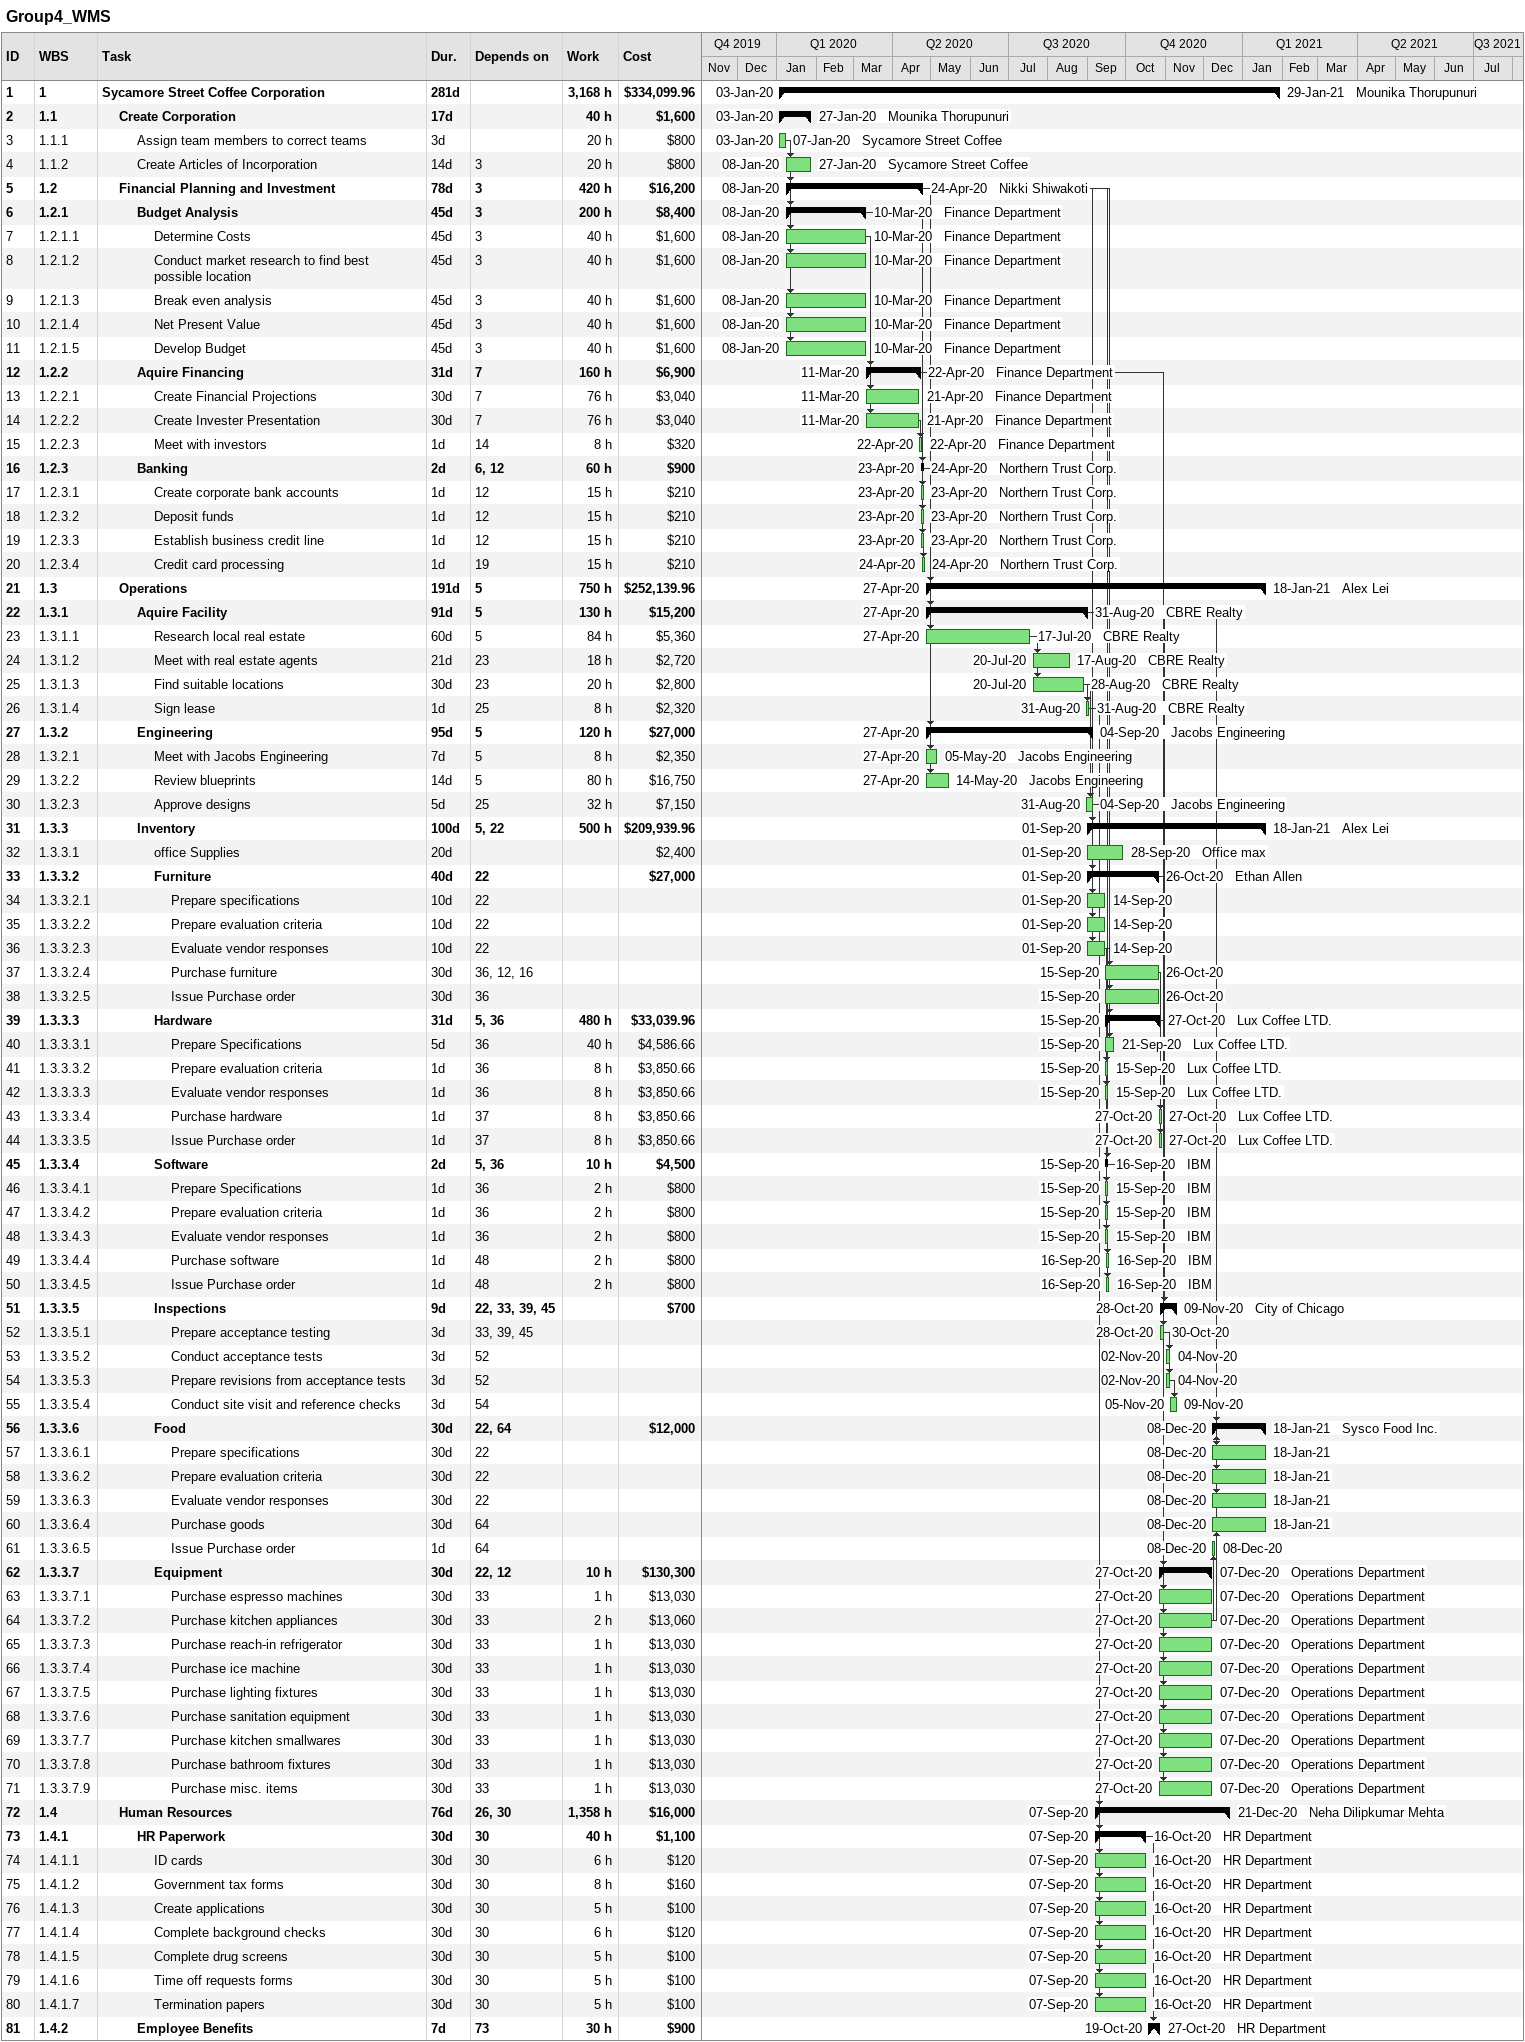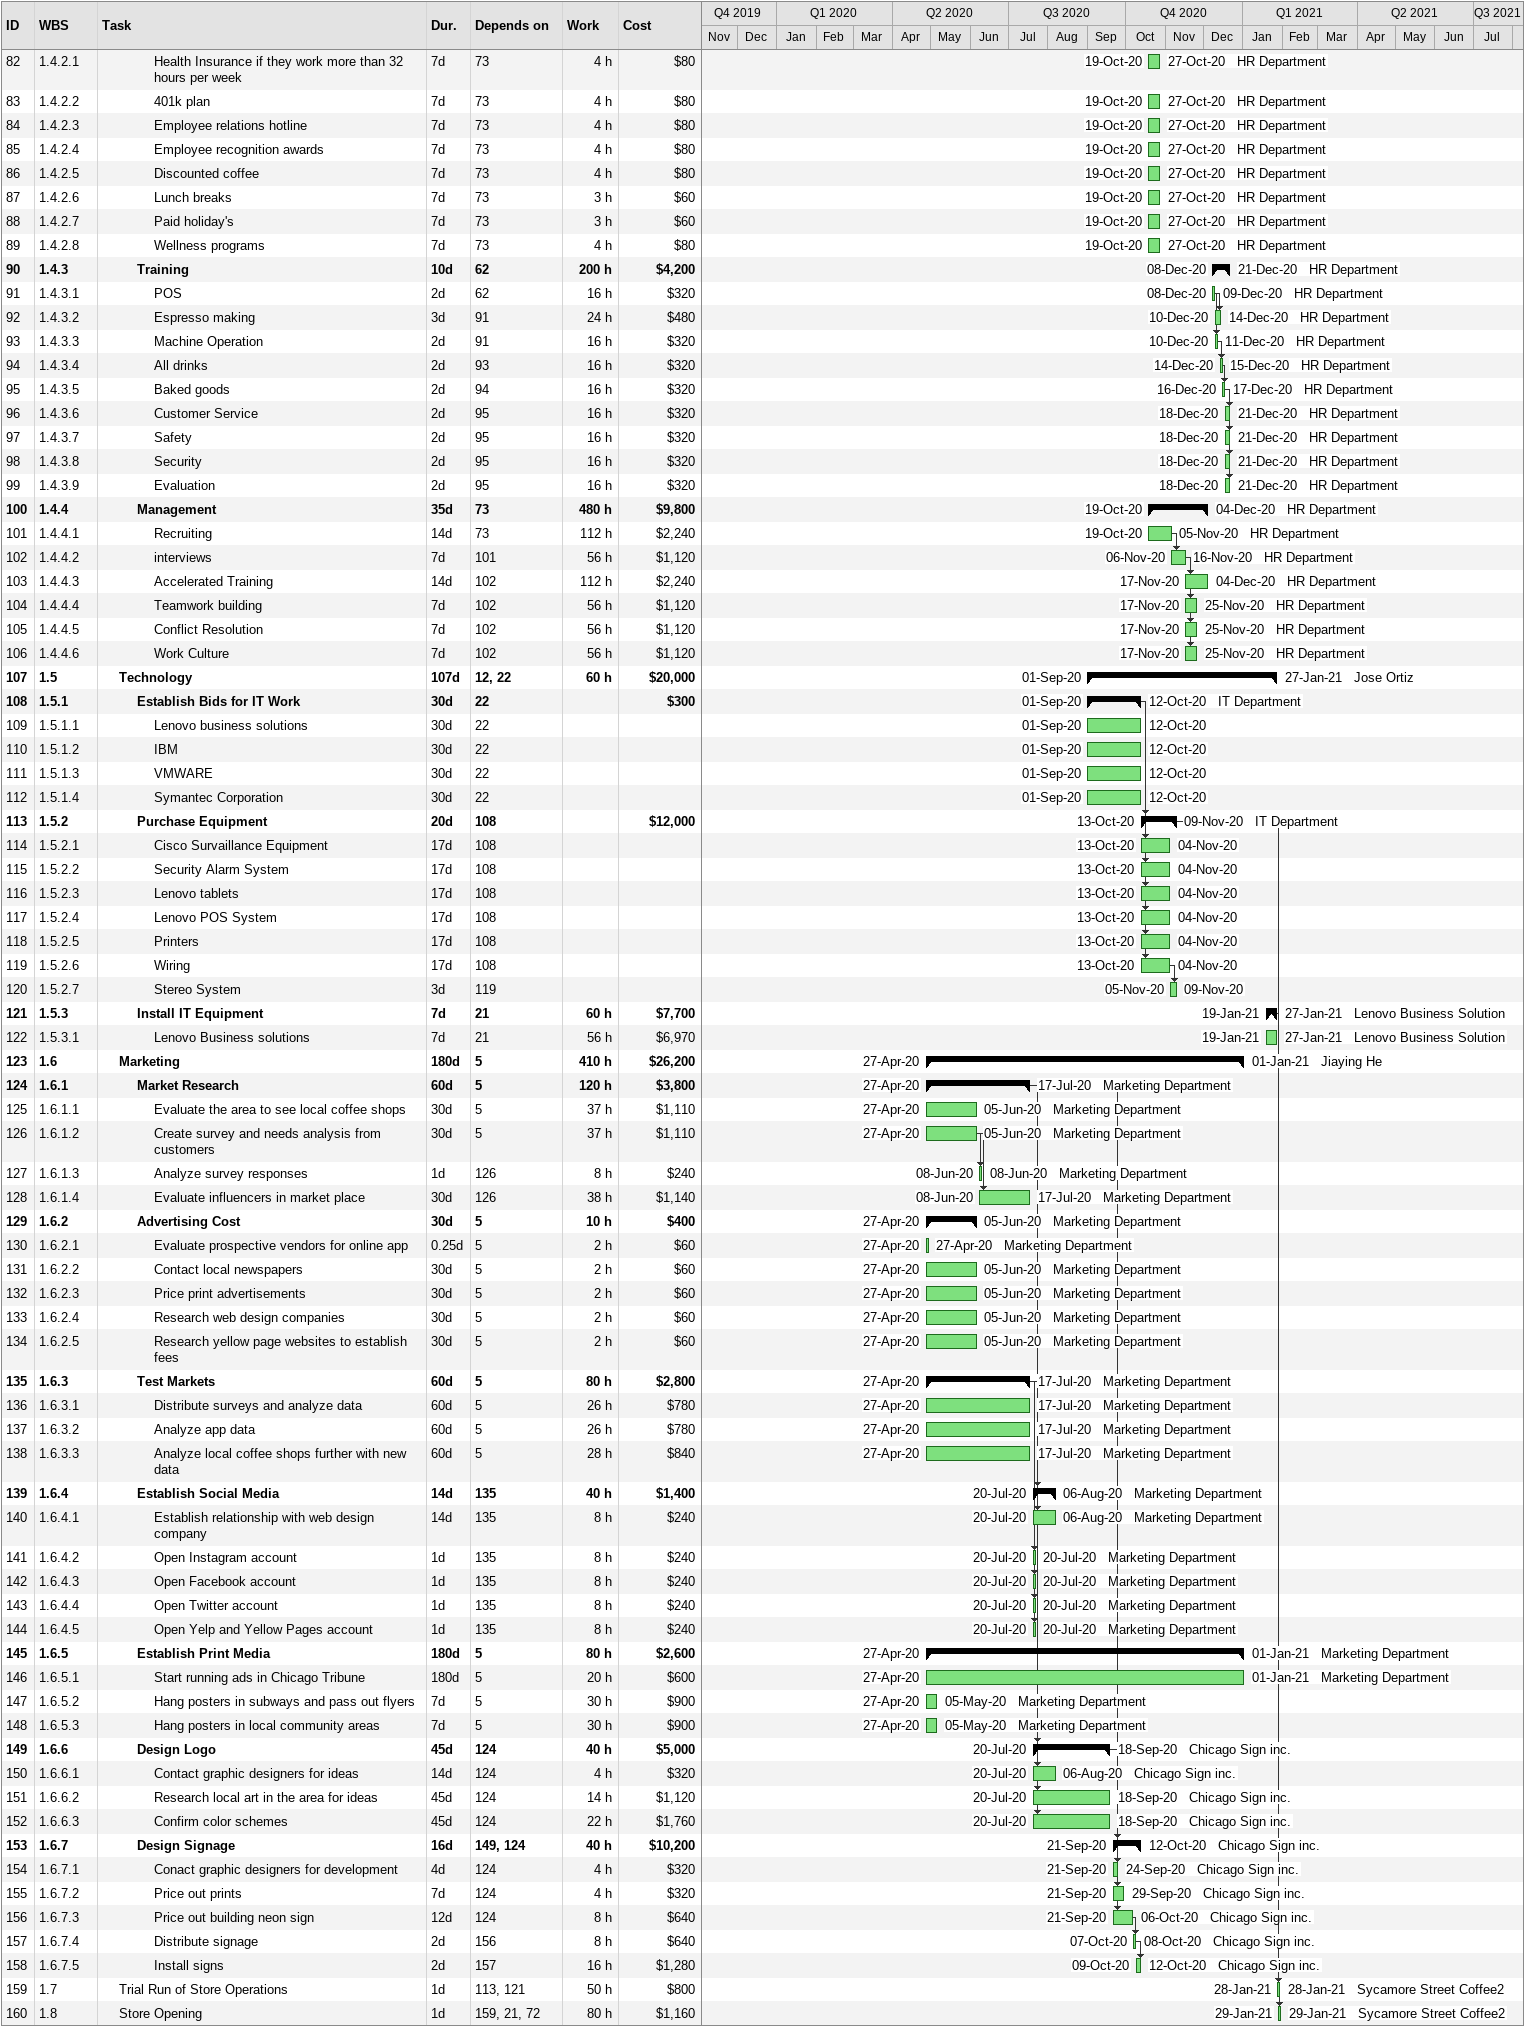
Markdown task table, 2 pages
Group4_WMS

| ID | WBS | Task | Duration | Start | Finish | Predecessors | Resources | Work (h) | Cost ($) |
|---|---|---|---|---|---|---|---|---|---|
| 1 | 1 | **Sycamore Street Coffee Corporation** | 281d | 2020-01-03 | 2021-01-29 |  | Mounika Thorupunuri | 3168 | 334099.96 |
| 2 | 1.1 | **Create Corporation** | 17d | 2020-01-03 | 2020-01-27 |  | Mounika Thorupunuri | 40 | 1600 |
| 3 | 1.1.1 | Assign team members to correct teams | 3d | 2020-01-03 | 2020-01-07 |  | Sycamore Street Coffee | 20 | 800 |
| 4 | 1.1.2 | Create Articles of Incorporation | 14d | 2020-01-08 | 2020-01-27 | 3 | Sycamore Street Coffee | 20 | 800 |
| 5 | 1.2 | **Financial Planning and Investment** | 78d | 2020-01-08 | 2020-04-24 | 3 | Nikki Shiwakoti | 420 | 16200 |
| 6 | 1.2.1 | **Budget Analysis** | 45d | 2020-01-08 | 2020-03-10 | 3 | Finance Department | 200 | 8400 |
| 7 | 1.2.1.1 | Determine Costs | 45d | 2020-01-08 | 2020-03-10 | 3 | Finance Department | 40 | 1600 |
| 8 | 1.2.1.2 | Conduct market research to find best possible location | 45d | 2020-01-08 | 2020-03-10 | 3 | Finance Department | 40 | 1600 |
| 9 | 1.2.1.3 | Break even analysis | 45d | 2020-01-08 | 2020-03-10 | 3 | Finance Department | 40 | 1600 |
| 10 | 1.2.1.4 | Net Present Value | 45d | 2020-01-08 | 2020-03-10 | 3 | Finance Department | 40 | 1600 |
| 11 | 1.2.1.5 | Develop Budget | 45d | 2020-01-08 | 2020-03-10 | 3 | Finance Department | 40 | 1600 |
| 12 | 1.2.2 | **Aquire Financing** | 31d | 2020-03-11 | 2020-04-22 | 7 | Finance Department | 160 | 6900 |
| 13 | 1.2.2.1 | Create Financial Projections | 30d | 2020-03-11 | 2020-04-21 | 7 | Finance Department | 76 | 3040 |
| 14 | 1.2.2.2 | Create Invester Presentation | 30d | 2020-03-11 | 2020-04-21 | 7 | Finance Department | 76 | 3040 |
| 15 | 1.2.2.3 | Meet with investors | 1d | 2020-04-22 | 2020-04-22 | 14 | Finance Department | 8 | 320 |
| 16 | 1.2.3 | **Banking** | 2d | 2020-04-23 | 2020-04-24 | 6, 12 | Northern Trust Corp. | 60 | 900 |
| 17 | 1.2.3.1 | Create corporate bank accounts | 1d | 2020-04-23 | 2020-04-23 | 12 | Northern Trust Corp. | 15 | 210 |
| 18 | 1.2.3.2 | Deposit funds | 1d | 2020-04-23 | 2020-04-23 | 12 | Northern Trust Corp. | 15 | 210 |
| 19 | 1.2.3.3 | Establish business credit line | 1d | 2020-04-23 | 2020-04-23 | 12 | Northern Trust Corp. | 15 | 210 |
| 20 | 1.2.3.4 | Credit card processing | 1d | 2020-04-24 | 2020-04-24 | 19 | Northern Trust Corp. | 15 | 210 |
| 21 | 1.3 | **Operations** | 191d | 2020-04-27 | 2021-01-18 | 5 | Alex Lei | 750 | 252139.96 |
| 22 | 1.3.1 | **Aquire Facility** | 91d | 2020-04-27 | 2020-08-31 | 5 | CBRE Realty | 130 | 15200 |
| 23 | 1.3.1.1 | Research local real estate | 60d | 2020-04-27 | 2020-07-17 | 5 | CBRE Realty | 84 | 5360 |
| 24 | 1.3.1.2 | Meet with real estate agents | 21d | 2020-07-20 | 2020-08-17 | 23 | CBRE Realty | 18 | 2720 |
| 25 | 1.3.1.3 | Find suitable locations | 30d | 2020-07-20 | 2020-08-28 | 23 | CBRE Realty | 20 | 2800 |
| 26 | 1.3.1.4 | Sign lease | 1d | 2020-08-31 | 2020-08-31 | 25 | CBRE Realty | 8 | 2320 |
| 27 | 1.3.2 | **Engineering** | 95d | 2020-04-27 | 2020-09-04 | 5 | Jacobs Engineering | 120 | 27000 |
| 28 | 1.3.2.1 | Meet with Jacobs Engineering | 7d | 2020-04-27 | 2020-05-05 | 5 | Jacobs Engineering | 8 | 2350 |
| 29 | 1.3.2.2 | Review blueprints | 14d | 2020-04-27 | 2020-05-14 | 5 | Jacobs Engineering | 80 | 16750 |
| 30 | 1.3.2.3 | Approve designs | 5d | 2020-08-31 | 2020-09-04 | 25 | Jacobs Engineering | 32 | 7150 |
| 31 | 1.3.3 | **Inventory** | 100d | 2020-09-01 | 2021-01-18 | 5, 22 | Alex Lei | 500 | 209939.96 |
| 32 | 1.3.3.1 | office Supplies | 20d | 2020-09-01 | 2020-09-28 |  | Office max |  | 2400 |
| 33 | 1.3.3.2 | **Furniture** | 40d | 2020-09-01 | 2020-10-26 | 22 | Ethan Allen |  | 27000 |
| 34 | 1.3.3.2.1 | Prepare specifications | 10d | 2020-09-01 | 2020-09-14 | 22 |  |  |  |
| 35 | 1.3.3.2.2 | Prepare evaluation criteria | 10d | 2020-09-01 | 2020-09-14 | 22 |  |  |  |
| 36 | 1.3.3.2.3 | Evaluate vendor responses | 10d | 2020-09-01 | 2020-09-14 | 22 |  |  |  |
| 37 | 1.3.3.2.4 | Purchase furniture | 30d | 2020-09-15 | 2020-10-26 | 36, 12, 16 |  |  |  |
| 38 | 1.3.3.2.5 | Issue Purchase order | 30d | 2020-09-15 | 2020-10-26 | 36 |  |  |  |
| 39 | 1.3.3.3 | **Hardware** | 31d | 2020-09-15 | 2020-10-27 | 5, 36 | Lux Coffee LTD. | 480 | 33039.96 |
| 40 | 1.3.3.3.1 | Prepare Specifications | 5d | 2020-09-15 | 2020-09-21 | 36 | Lux Coffee LTD. | 40 | 4586.66 |
| 41 | 1.3.3.3.2 | Prepare evaluation criteria | 1d | 2020-09-15 | 2020-09-15 | 36 | Lux Coffee LTD. | 8 | 3850.66 |
| 42 | 1.3.3.3.3 | Evaluate vendor responses | 1d | 2020-09-15 | 2020-09-15 | 36 | Lux Coffee LTD. | 8 | 3850.66 |
| 43 | 1.3.3.3.4 | Purchase hardware | 1d | 2020-10-27 | 2020-10-27 | 37 | Lux Coffee LTD. | 8 | 3850.66 |
| 44 | 1.3.3.3.5 | Issue Purchase order | 1d | 2020-10-27 | 2020-10-27 | 37 | Lux Coffee LTD. | 8 | 3850.66 |
| 45 | 1.3.3.4 | **Software** | 2d | 2020-09-15 | 2020-09-16 | 5, 36 | IBM | 10 | 4500 |
| 46 | 1.3.3.4.1 | Prepare Specifications | 1d | 2020-09-15 | 2020-09-15 | 36 | IBM | 2 | 800 |
| 47 | 1.3.3.4.2 | Prepare evaluation criteria | 1d | 2020-09-15 | 2020-09-15 | 36 | IBM | 2 | 800 |
| 48 | 1.3.3.4.3 | Evaluate vendor responses | 1d | 2020-09-15 | 2020-09-15 | 36 | IBM | 2 | 800 |
| 49 | 1.3.3.4.4 | Purchase software | 1d | 2020-09-16 | 2020-09-16 | 48 | IBM | 2 | 800 |
| 50 | 1.3.3.4.5 | Issue Purchase order | 1d | 2020-09-16 | 2020-09-16 | 48 | IBM | 2 | 800 |
| 51 | 1.3.3.5 | **Inspections** | 9d | 2020-10-28 | 2020-11-09 | 22, 33, 39, 45 | City of Chicago |  | 700 |
| 52 | 1.3.3.5.1 | Prepare acceptance testing | 3d | 2020-10-28 | 2020-10-30 | 33, 39, 45 |  |  |  |
| 53 | 1.3.3.5.2 | Conduct acceptance tests | 3d | 2020-11-02 | 2020-11-04 | 52 |  |  |  |
| 54 | 1.3.3.5.3 | Prepare revisions from acceptance tests | 3d | 2020-11-02 | 2020-11-04 | 52 |  |  |  |
| 55 | 1.3.3.5.4 | Conduct site visit and reference checks | 3d | 2020-11-05 | 2020-11-09 | 54 |  |  |  |
| 56 | 1.3.3.6 | **Food** | 30d | 2020-12-08 | 2021-01-18 | 22, 64 | Sysco Food Inc. |  | 12000 |
| 57 | 1.3.3.6.1 | Prepare specifications | 30d | 2020-12-08 | 2021-01-18 | 22 |  |  |  |
| 58 | 1.3.3.6.2 | Prepare evaluation criteria | 30d | 2020-12-08 | 2021-01-18 | 22 |  |  |  |
| 59 | 1.3.3.6.3 | Evaluate vendor responses | 30d | 2020-12-08 | 2021-01-18 | 22 |  |  |  |
| 60 | 1.3.3.6.4 | Purchase goods | 30d | 2020-12-08 | 2021-01-18 | 64 |  |  |  |
| 61 | 1.3.3.6.5 | Issue Purchase order | 1d | 2020-12-08 | 2020-12-08 | 64 |  |  |  |
| 62 | 1.3.3.7 | **Equipment** | 30d | 2020-10-27 | 2020-12-07 | 22, 12 | Operations Department | 10 | 130300 |
| 63 | 1.3.3.7.1 | Purchase espresso machines | 30d | 2020-10-27 | 2020-12-07 | 33 | Operations Department | 1 | 13030 |
| 64 | 1.3.3.7.2 | Purchase kitchen appliances | 30d | 2020-10-27 | 2020-12-07 | 33 | Operations Department | 2 | 13060 |
| 65 | 1.3.3.7.3 | Purchase reach-in refrigerator | 30d | 2020-10-27 | 2020-12-07 | 33 | Operations Department | 1 | 13030 |
| 66 | 1.3.3.7.4 | Purchase ice machine | 30d | 2020-10-27 | 2020-12-07 | 33 | Operations Department | 1 | 13030 |
| 67 | 1.3.3.7.5 | Purchase lighting fixtures | 30d | 2020-10-27 | 2020-12-07 | 33 | Operations Department | 1 | 13030 |
| 68 | 1.3.3.7.6 | Purchase sanitation equipment | 30d | 2020-10-27 | 2020-12-07 | 33 | Operations Department | 1 | 13030 |
| 69 | 1.3.3.7.7 | Purchase kitchen smallwares | 30d | 2020-10-27 | 2020-12-07 | 33 | Operations Department | 1 | 13030 |
| 70 | 1.3.3.7.8 | Purchase bathroom fixtures | 30d | 2020-10-27 | 2020-12-07 | 33 | Operations Department | 1 | 13030 |
| 71 | 1.3.3.7.9 | Purchase misc. items | 30d | 2020-10-27 | 2020-12-07 | 33 | Operations Department | 1 | 13030 |
| 72 | 1.4 | **Human Resources** | 76d | 2020-09-07 | 2020-12-21 | 26, 30 | Neha Dilipkumar Mehta | 1358 | 16000 |
| 73 | 1.4.1 | **HR Paperwork** | 30d | 2020-09-07 | 2020-10-16 | 30 | HR Department | 40 | 1100 |
| 74 | 1.4.1.1 | ID cards | 30d | 2020-09-07 | 2020-10-16 | 30 | HR Department | 6 | 120 |
| 75 | 1.4.1.2 | Government tax forms | 30d | 2020-09-07 | 2020-10-16 | 30 | HR Department | 8 | 160 |
| 76 | 1.4.1.3 | Create applications | 30d | 2020-09-07 | 2020-10-16 | 30 | HR Department | 5 | 100 |
| 77 | 1.4.1.4 | Complete background checks | 30d | 2020-09-07 | 2020-10-16 | 30 | HR Department | 6 | 120 |
| 78 | 1.4.1.5 | Complete drug screens | 30d | 2020-09-07 | 2020-10-16 | 30 | HR Department | 5 | 100 |
| 79 | 1.4.1.6 | Time off requests forms | 30d | 2020-09-07 | 2020-10-16 | 30 | HR Department | 5 | 100 |
| 80 | 1.4.1.7 | Termination papers | 30d | 2020-09-07 | 2020-10-16 | 30 | HR Department | 5 | 100 |
| 81 | 1.4.2 | **Employee Benefits** | 7d | 2020-10-19 | 2020-10-27 | 73 | HR Department | 30 | 900 |
| 82 | 1.4.2.1 | Health Insurance if they work more than 32 hours per week | 7d | 2020-10-19 | 2020-10-27 | 73 | HR Department | 4 | 80 |
| 83 | 1.4.2.2 | 401k plan | 7d | 2020-10-19 | 2020-10-27 | 73 | HR Department | 4 | 80 |
| 84 | 1.4.2.3 | Employee relations hotline | 7d | 2020-10-19 | 2020-10-27 | 73 | HR Department | 4 | 80 |
| 85 | 1.4.2.4 | Employee recognition awards | 7d | 2020-10-19 | 2020-10-27 | 73 | HR Department | 4 | 80 |
| 86 | 1.4.2.5 | Discounted coffee | 7d | 2020-10-19 | 2020-10-27 | 73 | HR Department | 4 | 80 |
| 87 | 1.4.2.6 | Lunch breaks | 7d | 2020-10-19 | 2020-10-27 | 73 | HR Department | 3 | 60 |
| 88 | 1.4.2.7 | Paid holiday's | 7d | 2020-10-19 | 2020-10-27 | 73 | HR Department | 3 | 60 |
| 89 | 1.4.2.8 | Wellness programs | 7d | 2020-10-19 | 2020-10-27 | 73 | HR Department | 4 | 80 |
| 90 | 1.4.3 | **Training** | 10d | 2020-12-08 | 2020-12-21 | 62 | HR Department | 200 | 4200 |
| 91 | 1.4.3.1 | POS | 2d | 2020-12-08 | 2020-12-09 | 62 | HR Department | 16 | 320 |
| 92 | 1.4.3.2 | Espresso making | 3d | 2020-12-10 | 2020-12-14 | 91 | HR Department | 24 | 480 |
| 93 | 1.4.3.3 | Machine Operation | 2d | 2020-12-10 | 2020-12-11 | 91 | HR Department | 16 | 320 |
| 94 | 1.4.3.4 | All drinks | 2d | 2020-12-14 | 2020-12-15 | 93 | HR Department | 16 | 320 |
| 95 | 1.4.3.5 | Baked goods | 2d | 2020-12-16 | 2020-12-17 | 94 | HR Department | 16 | 320 |
| 96 | 1.4.3.6 | Customer Service | 2d | 2020-12-18 | 2020-12-21 | 95 | HR Department | 16 | 320 |
| 97 | 1.4.3.7 | Safety | 2d | 2020-12-18 | 2020-12-21 | 95 | HR Department | 16 | 320 |
| 98 | 1.4.3.8 | Security | 2d | 2020-12-18 | 2020-12-21 | 95 | HR Department | 16 | 320 |
| 99 | 1.4.3.9 | Evaluation | 2d | 2020-12-18 | 2020-12-21 | 95 | HR Department | 16 | 320 |
| 100 | 1.4.4 | **Management** | 35d | 2020-10-19 | 2020-12-04 | 73 | HR Department | 480 | 9800 |
| 101 | 1.4.4.1 | Recruiting | 14d | 2020-10-19 | 2020-11-05 | 73 | HR Department | 112 | 2240 |
| 102 | 1.4.4.2 | interviews | 7d | 2020-11-06 | 2020-11-16 | 101 | HR Department | 56 | 1120 |
| 103 | 1.4.4.3 | Accelerated Training | 14d | 2020-11-17 | 2020-12-04 | 102 | HR Department | 112 | 2240 |
| 104 | 1.4.4.4 | Teamwork building | 7d | 2020-11-17 | 2020-11-25 | 102 | HR Department | 56 | 1120 |
| 105 | 1.4.4.5 | Conflict Resolution | 7d | 2020-11-17 | 2020-11-25 | 102 | HR Department | 56 | 1120 |
| 106 | 1.4.4.6 | Work Culture | 7d | 2020-11-17 | 2020-11-25 | 102 | HR Department | 56 | 1120 |
| 107 | 1.5 | **Technology** | 107d | 2020-09-01 | 2021-01-27 | 12, 22 | Jose Ortiz | 60 | 20000 |
| 108 | 1.5.1 | **Establish Bids for IT Work** | 30d | 2020-09-01 | 2020-10-12 | 22 | IT Department |  | 300 |
| 109 | 1.5.1.1 | Lenovo business solutions | 30d | 2020-09-01 | 2020-10-12 | 22 |  |  |  |
| 110 | 1.5.1.2 | IBM | 30d | 2020-09-01 | 2020-10-12 | 22 |  |  |  |
| 111 | 1.5.1.3 | VMWARE | 30d | 2020-09-01 | 2020-10-12 | 22 |  |  |  |
| 112 | 1.5.1.4 | Symantec Corporation | 30d | 2020-09-01 | 2020-10-12 | 22 |  |  |  |
| 113 | 1.5.2 | **Purchase Equipment** | 20d | 2020-10-13 | 2020-11-09 | 108 | IT Department |  | 12000 |
| 114 | 1.5.2.1 | Cisco Survaillance Equipment | 17d | 2020-10-13 | 2020-11-04 | 108 |  |  |  |
| 115 | 1.5.2.2 | Security Alarm System | 17d | 2020-10-13 | 2020-11-04 | 108 |  |  |  |
| 116 | 1.5.2.3 | Lenovo tablets | 17d | 2020-10-13 | 2020-11-04 | 108 |  |  |  |
| 117 | 1.5.2.4 | Lenovo POS System | 17d | 2020-10-13 | 2020-11-04 | 108 |  |  |  |
| 118 | 1.5.2.5 | Printers | 17d | 2020-10-13 | 2020-11-04 | 108 |  |  |  |
| 119 | 1.5.2.6 | Wiring | 17d | 2020-10-13 | 2020-11-04 | 108 |  |  |  |
| 120 | 1.5.2.7 | Stereo System | 3d | 2020-11-05 | 2020-11-09 | 119 |  |  |  |
| 121 | 1.5.3 | **Install IT Equipment** | 7d | 2021-01-19 | 2021-01-27 | 21 | Lenovo Business Solution | 60 | 7700 |
| 122 | 1.5.3.1 | Lenovo Business solutions | 7d | 2021-01-19 | 2021-01-27 | 21 | Lenovo Business Solution | 56 | 6970 |
| 123 | 1.6 | **Marketing** | 180d | 2020-04-27 | 2021-01-01 | 5 | Jiaying He | 410 | 26200 |
| 124 | 1.6.1 | **Market Research** | 60d | 2020-04-27 | 2020-07-17 | 5 | Marketing Department | 120 | 3800 |
| 125 | 1.6.1.1 | Evaluate the area to see local coffee shops | 30d | 2020-04-27 | 2020-06-05 | 5 | Marketing Department | 37 | 1110 |
| 126 | 1.6.1.2 | Create survey and needs analysis from customers | 30d | 2020-04-27 | 2020-06-05 | 5 | Marketing Department | 37 | 1110 |
| 127 | 1.6.1.3 | Analyze survey responses | 1d | 2020-06-08 | 2020-06-08 | 126 | Marketing Department | 8 | 240 |
| 128 | 1.6.1.4 | Evaluate influencers in market place | 30d | 2020-06-08 | 2020-07-17 | 126 | Marketing Department | 38 | 1140 |
| 129 | 1.6.2 | **Advertising Cost** | 30d | 2020-04-27 | 2020-06-05 | 5 | Marketing Department | 10 | 400 |
| 130 | 1.6.2.1 | Evaluate prospective vendors for online app | 0.25d | 2020-04-27 | 2020-04-27 | 5 | Marketing Department | 2 | 60 |
| 131 | 1.6.2.2 | Contact local newspapers | 30d | 2020-04-27 | 2020-06-05 | 5 | Marketing Department | 2 | 60 |
| 132 | 1.6.2.3 | Price print advertisements | 30d | 2020-04-27 | 2020-06-05 | 5 | Marketing Department | 2 | 60 |
| 133 | 1.6.2.4 | Research web design companies | 30d | 2020-04-27 | 2020-06-05 | 5 | Marketing Department | 2 | 60 |
| 134 | 1.6.2.5 | Research yellow page websites to establish fees | 30d | 2020-04-27 | 2020-06-05 | 5 | Marketing Department | 2 | 60 |
| 135 | 1.6.3 | **Test Markets** | 60d | 2020-04-27 | 2020-07-17 | 5 | Marketing Department | 80 | 2800 |
| 136 | 1.6.3.1 | Distribute surveys and analyze data | 60d | 2020-04-27 | 2020-07-17 | 5 | Marketing Department | 26 | 780 |
| 137 | 1.6.3.2 | Analyze app data | 60d | 2020-04-27 | 2020-07-17 | 5 | Marketing Department | 26 | 780 |
| 138 | 1.6.3.3 | Analyze local coffee shops further with new data | 60d | 2020-04-27 | 2020-07-17 | 5 | Marketing Department | 28 | 840 |
| 139 | 1.6.4 | **Establish Social Media** | 14d | 2020-07-20 | 2020-08-06 | 135 | Marketing Department | 40 | 1400 |
| 140 | 1.6.4.1 | Establish relationship with web design company | 14d | 2020-07-20 | 2020-08-06 | 135 | Marketing Department | 8 | 240 |
| 141 | 1.6.4.2 | Open Instagram account | 1d | 2020-07-20 | 2020-07-20 | 135 | Marketing Department | 8 | 240 |
| 142 | 1.6.4.3 | Open Facebook account | 1d | 2020-07-20 | 2020-07-20 | 135 | Marketing Department | 8 | 240 |
| 143 | 1.6.4.4 | Open Twitter account | 1d | 2020-07-20 | 2020-07-20 | 135 | Marketing Department | 8 | 240 |
| 144 | 1.6.4.5 | Open Yelp and Yellow Pages account | 1d | 2020-07-20 | 2020-07-20 | 135 | Marketing Department | 8 | 240 |
| 145 | 1.6.5 | **Establish Print Media** | 180d | 2020-04-27 | 2021-01-01 | 5 | Marketing Department | 80 | 2600 |
| 146 | 1.6.5.1 | Start running ads in Chicago Tribune | 180d | 2020-04-27 | 2021-01-01 | 5 | Marketing Department | 20 | 600 |
| 147 | 1.6.5.2 | Hang posters in subways and pass out flyers | 7d | 2020-04-27 | 2020-05-05 | 5 | Marketing Department | 30 | 900 |
| 148 | 1.6.5.3 | Hang posters in local community areas | 7d | 2020-04-27 | 2020-05-05 | 5 | Marketing Department | 30 | 900 |
| 149 | 1.6.6 | **Design Logo** | 45d | 2020-07-20 | 2020-09-18 | 124 | Chicago Sign inc. | 40 | 5000 |
| 150 | 1.6.6.1 | Contact graphic designers for ideas | 14d | 2020-07-20 | 2020-08-06 | 124 | Chicago Sign inc. | 4 | 320 |
| 151 | 1.6.6.2 | Research local art in the area for ideas | 45d | 2020-07-20 | 2020-09-18 | 124 | Chicago Sign inc. | 14 | 1120 |
| 152 | 1.6.6.3 | Confirm color schemes | 45d | 2020-07-20 | 2020-09-18 | 124 | Chicago Sign inc. | 22 | 1760 |
| 153 | 1.6.7 | **Design Signage** | 16d | 2020-09-21 | 2020-10-12 | 149, 124 | Chicago Sign inc. | 40 | 10200 |
| 154 | 1.6.7.1 | Conact graphic designers for development | 4d | 2020-09-21 | 2020-09-24 | 124 | Chicago Sign inc. | 4 | 320 |
| 155 | 1.6.7.2 | Price out prints | 7d | 2020-09-21 | 2020-09-29 | 124 | Chicago Sign inc. | 4 | 320 |
| 156 | 1.6.7.3 | Price out building neon sign | 12d | 2020-09-21 | 2020-10-06 | 124 | Chicago Sign inc. | 8 | 640 |
| 157 | 1.6.7.4 | Distribute signage | 2d | 2020-10-07 | 2020-10-08 | 156 | Chicago Sign inc. | 8 | 640 |
| 158 | 1.6.7.5 | Install signs | 2d | 2020-10-09 | 2020-10-12 | 157 | Chicago Sign inc. | 16 | 1280 |
| 159 | 1.7 | Trial Run of Store Operations | 1d | 2021-01-28 | 2021-01-28 | 113, 121 | Sycamore Street Coffee2 | 50 | 800 |
| 160 | 1.8 | Store Opening | 1d | 2021-01-29 | 2021-01-29 | 159, 21, 72 | Sycamore Street Coffee2 | 80 | 1160 |
